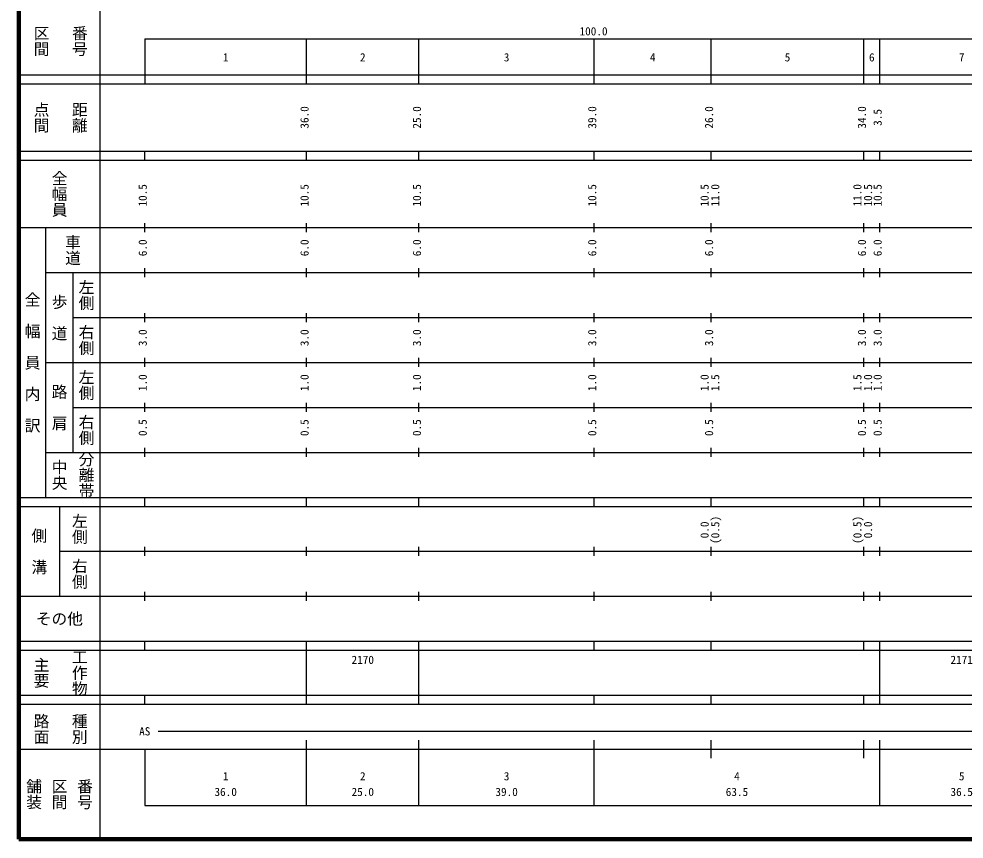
# Model space of a CAD drawing. Units: millimetres on the paper, enlarged 1000 times. Extents: x 40000 to 680000, y 20000 to 380000.
# Drawn here: x 40000 to 250281, y 20000 to 202409 of the extents above; entities that cross this region are included whole.
import ezdxf
from ezdxf.enums import TextEntityAlignment as Align

# ---------------------------------------------------------------- set-up
doc = ezdxf.new("R2010")
doc.units = ezdxf.units.MM
doc.header["$LTSCALE"] = 1000
doc.layers.add('M-TTL', color=2, linetype='Continuous', lineweight=140)
doc.layers.add('M-TTL-BAND', color=7, linetype='Continuous', lineweight=25)
doc.styles.add('@ＭＳ ゴシック', font='')
doc.styles.add('ＭＳ ゴシック', font='')
doc.styles.get('@ＭＳ ゴシック').set_extended_font_data('@MS Gothic')
doc.styles.get('ＭＳ ゴシック').set_extended_font_data('MS Gothic')

msp = doc.modelspace()

# ---------------------------------------------------------------- linework, layer by layer
at = {"layer": 'M-TTL'}
for p, q in [((40000, 380000), (40000, 20000)), ((40000, 20000), (680000, 20000))]:
    msp.add_line(p, q, dxfattribs=at)
at = {"layer": 'M-TTL-BAND'}
for p, q in [((58000, 370000), (58000, 20000)), ((68000, 198000), (579000, 198000)), ((68000, 198000), (68000, 188000)), ((104000, 188000), (104000, 198000)), ((129000, 188000), (129000, 198000)), ((168000, 188000), (168000, 198000)), ((194000, 188000), (194000, 198000)), ((228000, 188000), (228000, 198000)), ((231500, 188000), (231500, 198000)), ((40000, 190000), (579000, 190000)), ((40000, 188000), (579000, 188000)), ((40000, 173000), (579000, 173000)), ((68000, 171000), (68000, 173000)), ((104000, 171000), (104000, 173000)), ((129000, 171000), (129000, 173000)), ((168000, 171000), (168000, 173000)), ((194000, 171000), (194000, 173000)), ((228000, 171000), (228000, 173000)), ((231500, 171000), (231500, 173000)), ((40000, 171000), (579000, 171000)), ((40000, 156000), (579000, 156000)), ((46000, 96000), (46000, 156000)), ((68000, 155000), (68000, 157000)), ((104000, 155000), (104000, 157000)), ((129000, 155000), (129000, 157000)), ((168000, 155000), (168000, 157000)), ((194000, 155000), (194000, 157000)), ((228000, 155000), (228000, 157000)), ((231500, 155000), (231500, 157000)), ((46000, 146000), (579000, 146000)), ((52000, 146000), (52000, 106000)), ((68000, 145000), (68000, 147000)), ((104000, 145000), (104000, 147000)), ((129000, 145000), (129000, 147000)), ((168000, 145000), (168000, 147000)), ((194000, 145000), (194000, 147000)), ((228000, 145000), (228000, 147000)), ((231500, 145000), (231500, 147000)), ((68000, 135000), (68000, 137000)), ((104000, 135000), (104000, 137000)), ((129000, 135000), (129000, 137000)), ((168000, 135000), (168000, 137000)), ((194000, 135000), (194000, 137000)), ((228000, 135000), (228000, 137000)), ((231500, 135000), (231500, 137000)), ((52000, 136000), (579000, 136000)), ((68000, 125000), (68000, 127000)), ((104000, 125000), (104000, 127000)), ((129000, 125000), (129000, 127000)), ((168000, 125000), (168000, 127000)), ((194000, 125000), (194000, 127000)), ((228000, 125000), (228000, 127000)), ((231500, 125000), (231500, 127000)), ((46000, 126000), (579000, 126000)), ((52000, 116000), (579000, 116000)), ((68000, 115000), (68000, 117000)), ((104000, 115000), (104000, 117000)), ((129000, 115000), (129000, 117000)), ((168000, 115000), (168000, 117000)), ((194000, 115000), (194000, 117000)), ((228000, 115000), (228000, 117000)), ((231500, 115000), (231500, 117000)), ((46000, 106000), (579000, 106000)), ((68000, 105000), (68000, 107000)), ((104000, 105000), (104000, 107000)), ((129000, 105000), (129000, 107000)), ((168000, 105000), (168000, 107000)), ((194000, 105000), (194000, 107000)), ((228000, 105000), (228000, 107000)), ((231500, 105000), (231500, 107000)), ((40000, 96000), (579000, 96000)), ((68000, 94000), (68000, 96000)), ((104000, 94000), (104000, 96000)), ((129000, 94000), (129000, 96000)), ((168000, 94000), (168000, 96000)), ((194000, 94000), (194000, 96000)), ((228000, 94000), (228000, 96000)), ((231500, 94000), (231500, 96000)), ((40000, 94000), (579000, 94000)), ((49000, 94000), (49000, 74000)), ((68000, 83000), (68000, 85000)), ((104000, 83000), (104000, 85000)), ((129000, 83000), (129000, 85000)), ((168000, 83000), (168000, 85000)), ((194000, 83000), (194000, 85000)), ((228000, 83000), (228000, 85000)), ((231500, 83000), (231500, 85000)), ((49000, 84000), (579000, 84000)), ((40000, 74000), (579000, 74000)), ((68000, 73000), (68000, 75000)), ((104000, 73000), (104000, 75000)), ((129000, 73000), (129000, 75000)), ((168000, 73000), (168000, 75000)), ((194000, 73000), (194000, 75000)), ((228000, 73000), (228000, 75000)), ((231500, 73000), (231500, 75000)), ((40000, 64000), (579000, 64000)), ((68000, 62000), (68000, 64000)), ((104000, 62000), (104000, 64000)), ((129000, 62000), (129000, 64000)), ((168000, 62000), (168000, 64000)), ((194000, 62000), (194000, 64000)), ((228000, 62000), (228000, 64000)), ((231500, 62000), (231500, 64000)), ((40000, 62000), (579000, 62000)), ((104000, 52000), (104000, 62000)), ((129000, 52000), (129000, 62000)), ((231500, 52000), (231500, 62000)), ((40000, 52000), (579000, 52000)), ((68000, 50000), (68000, 52000)), ((104000, 50000), (104000, 52000)), ((129000, 50000), (129000, 52000)), ((168000, 50000), (168000, 52000)), ((194000, 50000), (194000, 52000)), ((228000, 50000), (228000, 52000)), ((231500, 50000), (231500, 52000)), ((40000, 50000), (579000, 50000)), ((71000, 44000), (482000, 44000)), ((40000, 40000), (579000, 40000)), ((68000, 40000), (68000, 27500)), ((104000, 27500), (104000, 42000)), ((129000, 27500), (129000, 42000)), ((168000, 27500), (168000, 42000)), ((194000, 38000), (194000, 42000)), ((228000, 38000), (228000, 42000)), ((231500, 27500), (231500, 42000)), ((68000, 27500), (579000, 27500))]:
    msp.add_line(p, q, dxfattribs=at)

# ---------------------------------------------------------------- texts
at = {"layer": 'M-TTL-BAND', "style": '@ＭＳ ゴシック'}
for s, p in [('区間', (45000, 197500)), ('番号', (53500, 197500)), ('点間', (45000, 180500)), ('距離', (53500, 180500)), ('全幅員', (49000, 163500)), ('車道', (52000, 151000)), ('左側', (55000, 141000)), ('全\u3000幅\u3000員\u3000内\u3000訳', (43000, 126000)), ('歩\u3000道', (49000, 136000)), ('右側', (55000, 131000)), ('左側', (55000, 121000)), ('路\u3000肩', (49000, 116000)), ('右側', (55000, 111000)), ('分離帯', (55000, 101000)), ('中央', (49000, 101000)), ('左側', (53500, 89000)), ('側\u3000溝', (44500, 84000)), ('右側', (53500, 79000)), ('工作物', (53500, 57000)), ('主要', (45000, 57000)), ('路面', (45000, 44500)), ('種別', (53500, 44500)), ('舗装', (43333, 30000)), ('区間', (49000, 30000)), ('番号', (54667, 30000))]:
    msp.add_text(s, height=2566, rotation=270, dxfattribs=at).set_placement(p, align=Align.MIDDLE_CENTER)
at = {"layer": 'M-TTL-BAND', "style": 'ＭＳ ゴシック'}
for s, p in [('100.0', (167844, 198195)), ('1', (86000, 192405)), ('2', (116500, 192405)), ('3', (148500, 192405)), ('4', (181000, 192405)), ('5', (211000, 192405)), ('6', (229750, 192405)), ('7', (249750, 192405)), ('AS', (68000, 42500)), ('1', (86000, 32523)), ('2', (116500, 32523)), ('3', (148500, 32523)), ('4', (199750, 32523)), ('5', (249750, 32523)), ('36.0', (86000, 29033)), ('25.0', (116500, 29033)), ('39.0', (148500, 29033)), ('63.5', (199750, 29033)), ('36.5', (249750, 29033))]:
    msp.add_text(s, height=1833, dxfattribs=at).set_placement(p, align=Align.BOTTOM_CENTER)
for s, p in [('36.0', (105000, 180500)), ('25.0', (130000, 180500)), ('39.0', (169000, 180500)), ('26.0', (195000, 180500)), ('34.0', (229000, 180500)), ('3.5', (232500, 180500)), ('10.5', (69000, 163174)), ('10.5', (105000, 163174)), ('10.5', (130000, 163174)), ('10.5', (169000, 163174)), ('10.5', (194000, 163174)), ('11.0', (196370, 163174)), ('11.0', (228000, 163174)), ('10.5', (230370, 163174)), ('10.5', (232500, 163174)), ('6.0', (69000, 151500)), ('6.0', (105000, 151500)), ('6.0', (130000, 151500)), ('6.0', (169000, 151500)), ('6.0', (195000, 151500)), ('6.0', (229000, 151500)), ('6.0', (232500, 151500)), ('3.0', (69000, 131500)), ('3.0', (105000, 131500)), ('3.0', (130000, 131500)), ('3.0', (169000, 131500)), ('3.0', (195000, 131500)), ('3.0', (229000, 131500)), ('3.0', (232500, 131500)), ('1.0', (69000, 121500)), ('1.0', (105000, 121500)), ('1.0', (130000, 121500)), ('1.0', (169000, 121500)), ('1.0', (194000, 121500)), ('1.5', (196370, 121500)), ('1.5', (228000, 121500)), ('1.0', (230370, 121500)), ('1.0', (232500, 121500)), ('0.5', (69000, 111500)), ('0.5', (105000, 111500)), ('0.5', (130000, 111500)), ('0.5', (169000, 111500)), ('0.5', (195000, 111500)), ('0.5', (229000, 111500)), ('0.5', (232500, 111500)), ('0.0', (194000, 88764)), ('(0.5)', (196370, 88764)), ('(0.5)', (228000, 88764)), ('0.0', (230370, 88764))]:
    msp.add_text(s, height=1833, rotation=90, dxfattribs=at).set_placement(p, align=Align.BOTTOM_CENTER)
msp.add_text('その他', height=2566, dxfattribs=at).set_placement((49000, 69000), align=Align.MIDDLE_CENTER)
for s, p in [('2170', (114000, 58405)), ('2171', (247250, 58405))]:
    msp.add_text(s, height=1833, dxfattribs=at).set_placement(p, align=Align.BOTTOM_LEFT)

doc.saveas('drawing.dxf')
